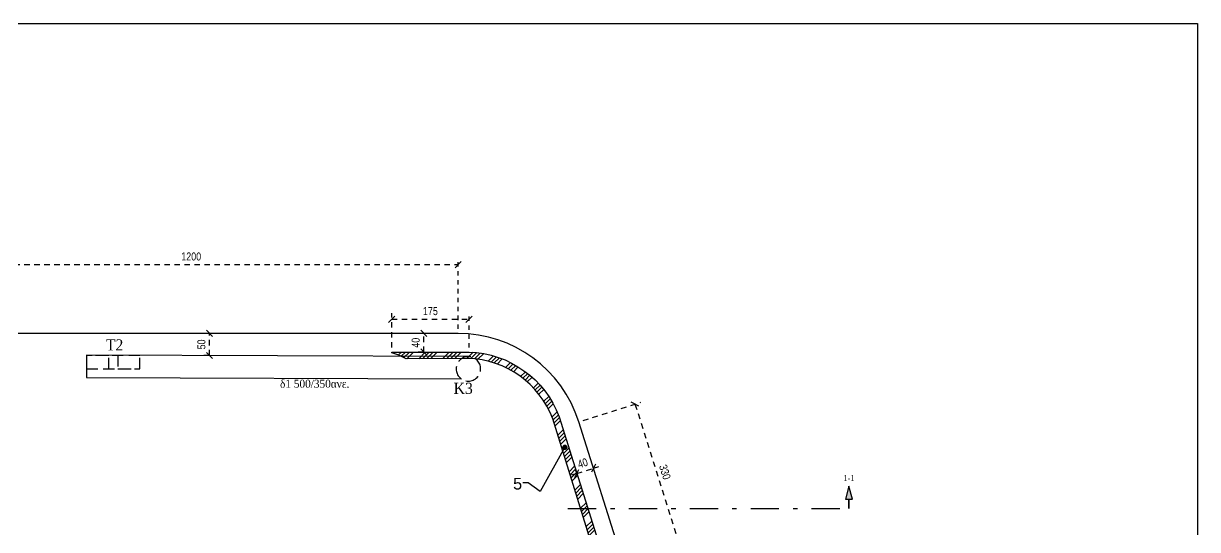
# Model space of a CAD drawing. Header units: millimetres. Extents: x -2171 to 1563, y -1758 to -1505.
# Drawn here: x -719.79 to -693.38, y -1601.63 to -1590.25 of the extents above; entities that cross this region are included whole.
import ezdxf
from ezdxf.enums import TextEntityAlignment as Align

# ---------------------------------------------------------------- set-up
doc = ezdxf.new("R2010")
doc.units = ezdxf.units.MM
doc.header["$PDMODE"] = 32
for name, pattern in [('DASHDOT', [25.4, 12.7, -6.35, 0, -6.35]), ('DASHED2', [0.375, 0.25, -0.125]), ('HIDDEN', [0.375, 0.25, -0.125]), ('HIDDEN2', [0.1875, 0.125, -0.0625])]:
    doc.linetypes.add(name, pattern=pattern)
doc.layers.get('Defpoints').update_dxf_attribs({"color": 6})
for name, color, linetype in [('-S-AKSONES', 50, 'DASHDOT'), ('-S_TEXT', 3, 'Continuous'), ('AM_5', 7, 'Continuous'), ('DIASTASEIS', 7, 'Continuous'), ('Geo_Beam', 7, 'Continuous'), ('Geo_Col', 7, 'Continuous'), ('Geo_Lines', 7, 'Continuous'), ('Geo_Lines_3', 7, 'Continuous'), ('Sect_Line_Symbol', 7, 'Continuous'), ('STITHAIO', 94, 'Continuous'), ('Text_Beam', 7, 'Continuous'), ('Text_Col_-1', 7, 'Continuous')]:
    doc.layers.add(name, color=color, linetype=linetype)
doc.styles.add('1-100', font='arial.ttf', dxfattribs={"width": 0.8})
doc.styles.add('ag', font='arial.ttf', dxfattribs={"height": 0.25})
doc.styles.add('S1TmsNwRmn1088_b_934_161', font='times.ttf', dxfattribs={"width": 0.93362935265248, "height": 0.10875})
doc.styles.add('S1TmsNwRmn11_b_934_161', font='times.ttf', dxfattribs={"width": 0.93362935265248, "height": 0.0010875})
doc.styles.add('S1TmsNwRmn1359_b_934_161', font='times.ttf', dxfattribs={"width": 0.93362935265248, "height": 0.1359375})
doc.dimstyles.new('CHRISTOFOROS', dxfattribs={"dimscale": 0.2, "dimtxt": 0.25, "dimasz": 0.6, "dimexe": 0, "dimexo": 0, "dimgap": 0, "dimtad": 0, "dimdec": 0, "dimlfac": 100, "dimzin": 0, "dimdsep": 46, "dimtxsty": 'ag', "dimblk": 'ARCHTICK', "dimcen": 0, "dimclrd": 256, "dimclre": 256, "dimclrt": 1, "dimaunit": 1, "dimadec": 0, "dimazin": 0, "dimtfac": 1, "dimtdec": 0, "dimtofl": 0, "dimtmove": 0, "dimatfit": 3, "dimfxl": 1, "dimtolj": 1, "dimtzin": 0, "dimlwd": -1, "dimlwe": -1, "dimarcsym": 0})
doc.dimstyles.new('Copy of 1-100', dxfattribs={"dimtxt": 0.18, "dimasz": 0.14, "dimexe": 0.14, "dimexo": 0.1, "dimgap": 0.09, "dimtad": 1, "dimdec": 0, "dimlfac": 100, "dimrnd": 5, "dimzin": 5, "dimdsep": 46, "dimtxsty": '1-100', "dimblk": 'OBLIQUE', "dimcen": 0.09, "dimclrd": 1, "dimclre": 1, "dimclrt": 2, "dimadec": 0, "dimazin": 0, "dimtfac": 1, "dimtdec": 0, "dimtix": 1, "dimtmove": 2, "dimatfit": 3, "dimfxl": 5, "dimfxlon": 1, "dimtolj": 1, "dimtzin": 5, "dimarcsym": 0})

# ---------------------------------------------------------------- blocks, each defined once
blk = doc.blocks.new('_Oblique')
at = {"color": 0, "linetype": 'ByBlock', "lineweight": -2}
blk.add_line((-0.5, -0.5), (0.5, 0.5), dxfattribs=at)
blk = doc.blocks.new('*D1177')
at = {"layer": 'Defpoints', "color": 0, "ltscale": 0.5, "transparency": 16777216}
for p in [(-715.6022784498225, -1597.218253358195), (-715.562656475415, -1597.218253358195), (-715.562656475304, -1597.715743299744)]:
    blk.add_point(p, dxfattribs=at)
at = {"layer": 'DIASTASEIS', "color": 1, "linetype": 'HIDDEN2', "lineweight": -2, "ltscale": 0.5, "transparency": 16777216}
blk.add_line((-715.6022784498225, -1597.218253358195), (-715.7422784498225, -1597.218253358195), dxfattribs=at)
at = {"layer": 'DIASTASEIS', "color": 1, "linetype": 'DASHED2', "lineweight": -2, "ltscale": 0.5, "transparency": 16777216}
blk.add_line((-715.6022784498225, -1597.715743299744), (-715.6022784498225, -1597.218253358195), dxfattribs=at)
at = {"layer": 'DIASTASEIS', "color": 1, "linetype": 'HIDDEN', "lineweight": -2, "ltscale": 0.5, "transparency": 16777216}
blk.add_line((-715.6022784498225, -1597.715743299744), (-715.7422784498225, -1597.715743299744), dxfattribs=at)
at = {"layer": 'DIASTASEIS', "color": 1, "lineweight": -2, "ltscale": 0.5, "transparency": 16777216, "xscale": 0.14, "yscale": 0.14, "zscale": 0.14}
for p, rotation in [((-715.6022784498225, -1597.218253358195), 90), ((-715.6022784498225, -1597.715743299744), 270)]:
    blk.add_blockref('_Oblique', p, dxfattribs=dict(at, rotation=rotation))
at = {"layer": 'DIASTASEIS', "color": 2, "ltscale": 0.5, "transparency": 16777216, "insert": (-715.7841815876128, -1597.466998328969), "char_height": 0.18, "attachment_point": 5, "rotation": 90, "style": '1-100'}
blk.add_mtext('\\A1;50', dxfattribs=at)
blk = doc.blocks.new('*D1180')
at = {"layer": 'Defpoints', "color": 0, "ltscale": 0.5, "transparency": 16777216}
for p in [(-710.0100048244035, -1595.671933116479), (-710.0100048244035, -1597.218253356957), (-722.0184760263262, -1599.00365226462)]:
    blk.add_point(p, dxfattribs=at)
at = {"layer": 'DIASTASEIS', "color": 1, "linetype": 'HIDDEN', "lineweight": -2, "ltscale": 0.5, "transparency": 16777216}
blk.add_line((-722.0184760263262, -1598.90365226462), (-722.0184760263262, -1595.531933116479), dxfattribs=at)
at = {"layer": 'DIASTASEIS', "color": 1, "linetype": 'HIDDEN2', "lineweight": -2, "ltscale": 0.5, "transparency": 16777216}
blk.add_line((-710.0100048244035, -1597.118253356957), (-710.0100048244035, -1595.531933116479), dxfattribs=at)
at = {"layer": 'DIASTASEIS', "color": 1, "linetype": 'DASHED2', "lineweight": -2, "ltscale": 0.5, "transparency": 16777216}
blk.add_line((-722.0184760263262, -1595.671933116479), (-710.0100048244035, -1595.671933116479), dxfattribs=at)
at = {"layer": 'DIASTASEIS', "color": 1, "lineweight": -2, "ltscale": 0.5, "transparency": 16777216, "xscale": 0.14, "yscale": 0.14, "zscale": 0.14, "rotation": 180}
blk.add_blockref('_Oblique', (-722.0184760263262, -1595.671933116479), dxfattribs=at)
at = {"layer": 'DIASTASEIS', "color": 1, "lineweight": -2, "ltscale": 0.5, "transparency": 16777216, "xscale": 0.14, "yscale": 0.14, "zscale": 0.14}
blk.add_blockref('_Oblique', (-710.0100048244035, -1595.671933116479), dxfattribs=at)
at = {"layer": 'DIASTASEIS', "color": 2, "ltscale": 0.5, "transparency": 16777216, "insert": (-716.0142404253648, -1595.490029978689), "char_height": 0.18, "attachment_point": 5, "style": '1-100'}
blk.add_mtext('\\A1;1200', dxfattribs=at)
blk = doc.blocks.new('*D1188')
at = {"layer": 'Defpoints', "color": 0, "ltscale": 0.5, "transparency": 16777216}
for p in [(-707.2957223445492, -1599.207660414666), (-705.0322302727927, -1601.97532842825), (-706.2959685946769, -1602.374307839771)]:
    blk.add_point(p, dxfattribs=at)
at = {"layer": 'DIASTASEIS', "color": 1, "linetype": 'HIDDEN', "lineweight": -2, "ltscale": 0.5, "transparency": 16777216}
blk.add_line((-707.2003620013984, -1599.177553854681), (-705.8984795422534, -1598.766531819167), dxfattribs=at)
at = {"layer": 'DIASTASEIS', "color": 1, "linetype": 'DASHED2', "lineweight": -2, "ltscale": 0.5, "transparency": 16777216}
blk.add_line((-706.031984022665, -1598.808681003145), (-705.0322302727927, -1601.97532842825), dxfattribs=at)
at = {"layer": 'DIASTASEIS', "color": 1, "linetype": 'HIDDEN2', "lineweight": -2, "ltscale": 0.5, "transparency": 16777216}
blk.add_line((-706.2006082515261, -1602.344201279786), (-704.8987257923811, -1601.933179244272), dxfattribs=at)
at = {"layer": 'DIASTASEIS', "color": 1, "lineweight": -2, "ltscale": 0.5, "transparency": 16777216, "xscale": 0.14, "yscale": 0.14, "zscale": 0.14}
for p, rotation in [((-706.031984022665, -1598.808681003145), 107.5216167572731), ((-705.0322302727927, -1601.97532842825), 287.5216167572731)]:
    blk.add_blockref('_Oblique', p, dxfattribs=dict(at, rotation=rotation))
at = {"layer": 'DIASTASEIS', "color": 2, "ltscale": 0.5, "transparency": 16777216, "insert": (-705.358585148145, -1600.337221455524), "char_height": 0.18, "attachment_point": 5, "rotation": 287.52161675727314, "style": '1-100'}
blk.add_mtext('\\A1;330', dxfattribs=at)
blk = doc.blocks.new('_ArchTick')
at = {"color": 0, "linetype": 'ByBlock', "const_width": 0.150000081}
blk.add_lwpolyline([(-0.5000002699998731, -0.5000002699998731), (0.5000002699998731, 0.5000002699998731)], dxfattribs=at)
blk = doc.blocks.new('*D1205')
at = {"layer": 'AM_5', "color": 1, "linetype": 'HIDDEN2', "lineweight": -2, "ltscale": 0.5, "transparency": 16777216}
blk.add_line((-710.7825467248335, -1597.21825335713), (-710.9225467248335, -1597.21825335713), dxfattribs=at)
at = {"layer": 'AM_5', "color": 1, "linetype": 'DASHED2', "lineweight": -2, "ltscale": 0.5, "transparency": 16777216}
blk.add_line((-710.7825467248335, -1597.638252553631), (-710.7825467248335, -1597.21825335713), dxfattribs=at)
at = {"layer": 'AM_5', "color": 1, "linetype": 'HIDDEN', "lineweight": -2, "ltscale": 0.5, "transparency": 16777216}
blk.add_line((-710.7825467248335, -1597.638252553631), (-710.9225467248335, -1597.638252553631), dxfattribs=at)
at = {"layer": 'Defpoints', "color": 0, "ltscale": 0.5, "transparency": 16777216}
for p in [(-710.7825467248333, -1597.21825335713), (-710.7825467248335, -1597.21825335713), (-710.7825467247397, -1597.638252553631)]:
    blk.add_point(p, dxfattribs=at)
at = {"layer": 'AM_5', "color": 1, "lineweight": -2, "ltscale": 0.5, "transparency": 16777216, "xscale": 0.14, "yscale": 0.14, "zscale": 0.14}
for p, rotation in [((-710.7825467248335, -1597.21825335713), 90), ((-710.7825467248335, -1597.638252553631), 270)]:
    blk.add_blockref('_Oblique', p, dxfattribs=dict(at, rotation=rotation))
at = {"layer": 'AM_5', "color": 2, "ltscale": 0.5, "transparency": 16777216, "insert": (-710.9644498626238, -1597.42825295538), "char_height": 0.18, "attachment_point": 5, "rotation": 90, "style": '1-100'}
blk.add_mtext('\\A1;40', dxfattribs=at)
blk = doc.blocks.new('*D1206')
at = {"layer": 'AM_5', "color": 1, "linetype": 'HIDDEN', "lineweight": -2, "ltscale": 0.5, "transparency": 16777216}
blk.add_line((-707.3233188596641, -1600.419462808727), (-707.3815663652274, -1600.234968063362), dxfattribs=at)
at = {"layer": 'AM_5', "color": 1, "linetype": 'DASHED2', "lineweight": -2, "ltscale": 0.5, "transparency": 16777216}
for p, q in [((-707.3394171812488, -1600.368472543773), (-706.9664169668267, -1600.250711292515)), ((-706.9664169668267, -1600.250711292515), (-706.8329124864151, -1600.208562108537)), ((-707.3394171812488, -1600.368472543773), (-707.4729216616604, -1600.410621727752))]:
    blk.add_line(p, q, dxfattribs=at)
at = {"layer": 'AM_5', "color": 1, "linetype": 'HIDDEN2', "lineweight": -2, "ltscale": 0.5, "transparency": 16777216}
blk.add_line((-706.9503186452421, -1600.30170155747), (-707.0085661508053, -1600.117206812104), dxfattribs=at)
at = {"layer": 'Defpoints', "color": 0, "ltscale": 0.5, "transparency": 16777216}
for p in [(-706.9664169668267, -1600.250711292515), (-707.2932122996795, -1600.514823151878), (-706.9202120852574, -1600.397061900621)]:
    blk.add_point(p, dxfattribs=at)
at = {"layer": 'AM_5', "color": 1, "lineweight": -2, "ltscale": 0.5, "transparency": 16777216, "xscale": 0.14, "yscale": 0.14, "zscale": 0.14}
for p, rotation in [((-707.3394171812488, -1600.368472543773), 17.52161675726557), ((-706.9664169668267, -1600.250711292515), 197.5216167572655)]:
    blk.add_blockref('_Oblique', p, dxfattribs=dict(at, rotation=rotation))
at = {"layer": 'AM_5', "color": 2, "ltscale": 0.5, "transparency": 16777216, "insert": (-707.2076818513306, -1600.136128461746), "char_height": 0.18, "attachment_point": 5, "rotation": 17.521616757265562, "style": '1-100'}
blk.add_mtext('\\A1;40', dxfattribs=at)
blk = doc.blocks.new('*D1208')
at = {"layer": 'AM_5', "color": 1, "linetype": 'HIDDEN', "lineweight": -2, "ltscale": 0.5, "transparency": 16777216}
blk.add_line((-711.503869495338, -1597.53825255474), (-711.503869495338, -1596.760799268187), dxfattribs=at)
at = {"layer": 'AM_5', "color": 1, "linetype": 'HIDDEN2', "lineweight": -2, "ltscale": 0.5, "transparency": 16777216}
blk.add_line((-709.7640369731154, -1597.538252552064), (-709.7640369731154, -1596.760799268187), dxfattribs=at)
at = {"layer": 'AM_5', "color": 1, "linetype": 'DASHED2', "lineweight": -2, "ltscale": 0.5, "transparency": 16777216}
blk.add_line((-711.503869495338, -1596.900799268187), (-709.7640369731154, -1596.900799268187), dxfattribs=at)
at = {"layer": 'Defpoints', "color": 0, "ltscale": 0.5, "transparency": 16777216}
for p in [(-709.7640369731154, -1596.900799268187), (-711.503869495338, -1597.638252554739), (-709.7640369731154, -1597.638252552064)]:
    blk.add_point(p, dxfattribs=at)
at = {"layer": 'AM_5', "color": 1, "lineweight": -2, "ltscale": 0.5, "transparency": 16777216, "xscale": 0.14, "yscale": 0.14, "zscale": 0.14, "rotation": 180}
blk.add_blockref('_Oblique', (-711.503869495338, -1596.900799268187), dxfattribs=at)
at = {"layer": 'AM_5', "color": 1, "lineweight": -2, "ltscale": 0.5, "transparency": 16777216, "xscale": 0.14, "yscale": 0.14, "zscale": 0.14}
blk.add_blockref('_Oblique', (-709.7640369731154, -1596.900799268187), dxfattribs=at)
at = {"layer": 'AM_5', "color": 2, "ltscale": 0.5, "transparency": 16777216, "insert": (-710.6339532342267, -1596.718896130397), "char_height": 0.18, "attachment_point": 5, "style": '1-100'}
blk.add_mtext('\\A1;175', dxfattribs=at)

msp = doc.modelspace()

# ---------------------------------------------------------------- hatches: boundary and pattern name
at = {"layer": 'Geo_Lines_3', "linetype": 'Continuous', "ltscale": 0.5, "transparency": 33554572}
h = msp.add_hatch(dxfattribs=at)
h.set_pattern_fill('ANSI34', color=9, scale=0.02)
h.set_pattern_definition([(45, (0, 0), (-0.2694076836320746, 0.2694076836320746), []), (45, (0.08980260000000001, 0), (-0.2694076836320746, 0.2694076836320746), []), (45, (0.1796052, 0), (-0.2694076836320746, 0.2694076836320746), []), (45, (0.269408, 0), (-0.2694076836320746, 0.2694076836320746), [])])
edge = h.paths.add_edge_path()
edge.add_arc((-708.4112411367367, -1603.001317973682), 1.648398415753488, 270.1916145304398, 377.5847218554636)
edge.add_line((-706.8398702986356, -1602.50331091929), (-707.880714074302, -1599.140090120519))
edge.add_arc((-709.8467497056065, -1599.883998323661), 2.102069341925117, 20.72563098857325, 88.15099193128256)
edge.add_line((-709.7789250139735, -1597.783023471487), (-711.1828380973748, -1597.788252544683))
edge.add_line((-711.1828380973748, -1597.788252544683), (-711.3444172082985, -1597.706259269534))
edge.add_line((-711.3444172082985, -1597.706259269534), (-711.503869495338, -1597.659614686751))
edge.add_line((-711.503869495338, -1597.659614686751), (-711.503869495338, -1597.638252554739))
edge.add_line((-711.503869495338, -1597.638252554739), (-709.7640369731154, -1597.638252552064))
edge.add_arc((-709.8350461314338, -1599.875272971953), 2.238147148774465, 20.443730212430978, 88.18188542951378, ccw=False)
edge.add_line((-707.7378671729418, -1599.093516567678), (-706.6741190280458, -1602.493709241107))
edge.add_arc((-708.4184472175606, -1602.98701453659), 1.812741279743969, -89.5612339920761, 15.791185407839123, ccw=False)
edge.add_line((-708.4045655409763, -1604.799702663749), (-708.4057284008543, -1604.649707171294))
at = {"layer": 'Sect_Line_Symbol'}
msp.add_hatch(color=2, dxfattribs=at).paths.add_polyline_path([(-701.2184759693905, -1601.153652250464), (-701.2184759693905, -1600.943429998351), (-701.1408302558598, -1600.943429998351), (-701.2184759693905, -1600.653652250464), (-701.2961216829212, -1600.943429998351), (-701.2184759693905, -1600.943429998351)])

# ---------------------------------------------------------------- linework, layer by layer
at = {"layer": '-S_TEXT', "ltscale": 5}
msp.add_lwpolyline([(-751.5265720107875, -1590.24971776917), (-693.3790795826187, -1590.24971776917), (-693.3790795826187, -1630.294414193922), (-751.5265720107875, -1630.294414193922)], close=True, dxfattribs=at)
at = {"layer": 'Geo_Beam', "color": 94}
msp.add_lwpolyline([(-709.7791754625168, -1597.741624184952), (-718.3682418888523, -1597.711540189302), (-718.3682418888523, -1598.21154325633), (-709.9380740594848, -1598.24107069502)], dxfattribs=at)
at = {"layer": 'Geo_Col', "color": 94, "linetype": 'HIDDEN'}
for points in [[(-718.3682418888525, -1598.015743299743), (-717.1682418888524, -1598.015743299743), (-717.1682418888524, -1597.715743299743), (-718.3682418888525, -1597.715743299743)], [(-718.3682418888525, -1598.015743299743), (-717.8682418888525, -1598.015743299743), (-717.8682418888525, -1597.715743299743), (-718.3682418888525, -1597.715743299743)], [(-717.1682418888524, -1597.715743299743), (-717.6682418888524, -1597.715743299743), (-717.6682418888524, -1598.015743299743), (-717.1682418888524, -1598.015743299743)]]:
    msp.add_lwpolyline(points, close=True, dxfattribs=at)
msp.add_lwpolyline([(-709.5041754625167, -1598.016624184952, 0.414213562373095), (-709.7791754625168, -1597.741624184952, 0.414213562373095), (-710.0541754625167, -1598.016624184952, 0.414213562373095), (-709.7791754625168, -1598.291624184952, 0.414213562373095)], format="xyb", close=True, dxfattribs=at)
at = {"layer": 'Geo_Lines', "color": 94}
msp.add_lwpolyline([(-720.8214843619264, -1613.496959568166), (-711.050529584812, -1613.990219313434, 0.384868831634654), (-708.096716163087, -1611.580258907829), (-707.4669349264495, -1607.419986133008, 0.4629196465869421), (-708.5684693422775, -1606.138253322334), (-708.5684693422775, -1606.138253322334), (-713.6384861039776, -1606.138880854948), (-713.6384861039776, -1605.167626073332), (-708.3437640489526, -1605.168253554564, 0.5068989909720516), (-706.2959685946769, -1602.37430783977), (-707.2957223445492, -1599.207660414666, 0.3272289728655756), (-710.0100048244035, -1597.218253356957), (-722.0184760263262, -1597.218253359633)], format="xyb", dxfattribs=at)
at = {"layer": 'Sect_Line_Symbol', "color": 2}
msp.add_lwpolyline([(-701.2184759693905, -1601.153652250464), (-701.2184759693905, -1600.943429998351), (-701.1408302558598, -1600.943429998351), (-701.2184759693905, -1600.653652250464), (-701.2961216829212, -1600.943429998351), (-701.2184759693905, -1600.943429998351)], close=True, dxfattribs=at)
at = {"layer": 'Sect_Line_Symbol', "color": 2, "linetype": 'DASHDOT', "ltscale": 0.05}
msp.add_lwpolyline([(-707.5390577794938, -1601.153652250464), (-701.2184759693905, -1601.153652250464)], dxfattribs=at)
at = {"layer": 'STITHAIO', "ltscale": 0.5}
msp.add_lwpolyline([(-708.4057284008543, -1604.649707171293, 0.5061943858001015), (-706.8398702986356, -1602.50331091929), (-707.880714074302, -1599.140090120519, 0.3029910761067014), (-709.7789250139735, -1597.783023471487), (-711.1828380973748, -1597.788252544683), (-711.3444172082985, -1597.706259269534), (-711.503869495338, -1597.659614686751), (-711.503869495338, -1597.638252554739), (-709.7640369731154, -1597.638252552064, -0.3044818115945263), (-707.7378671729418, -1599.093516567678), (-706.6741190280458, -1602.493709241107, -0.4950585597911299), (-708.4045655409763, -1604.799702663749), (-708.4057284008543, -1604.649707171294)], format="xyb", close=True, dxfattribs=at)

# ---------------------------------------------------------------- texts
at = {"layer": '-S-AKSONES', "color": 3, "linetype": 'Continuous', "insert": (-708.57035769636, -1600.734156218263), "char_height": 0.2625, "width": 0.4160931041748497, "attachment_point": 9, "style": 'ag'}
msp.add_mtext('5', dxfattribs=at)
at = {"layer": 'Sect_Line_Symbol', "color": 2, "style": 'S1TmsNwRmn1359_b_934_161', "width": 0.93362935265248}
msp.add_text('1-1', height=0.1359375, dxfattribs=at).set_placement((-701.2184759693905, -1600.403652250464), align=Align.TOP_CENTER)
at = {"layer": 'Text_Beam', "color": 3, "style": 'S1TmsNwRmn1088_b_934_161', "width": 0.93362935265248}
msp.add_text(' δ1 500/350ανε.', height=0.18, rotation=359.9999999999999, dxfattribs=at).set_placement((-714.0797521349427, -1598.440743299743))
at = {"layer": 'Text_Col_-1', "color": 200, "style": 'S1TmsNwRmn11_b_934_161', "width": 0.93362935265248}
for s, p in [('T2', (-717.9332520935232, -1597.602913558548)), ('K3', (-710.110652662649, -1598.579381705414))]:
    msp.add_text(s, height=0.25, dxfattribs=at).set_placement(p)

# ---------------------------------------------------------------- dimensions: what is measured, and where the dimension line sits
at = {"layer": 'AM_5', "ltscale": 0.5}
dim = msp.add_linear_dim(base=(-709.7640369731154, -1596.900799268187), p1=(-711.503869495338, -1597.638252554739), p2=(-709.7640369731154, -1597.638252552064), dimstyle='Copy of 1-100', dxfattribs=at)
dim.commit()
dim.dimension.update_dxf_attribs({"geometry": '*D1208', "text_midpoint": (-710.6339532342267, -1596.718896130397)})
dim = msp.add_linear_dim(base=(-710.7825467248335, -1597.21825335713), p1=(-710.7825467247395, -1597.63825255363), p2=(-710.7825467248331, -1597.218253357129), angle=90, dimstyle='Copy of 1-100', dxfattribs=at)
dim.commit()
dim.dimension.update_dxf_attribs({"geometry": '*D1205', "text_midpoint": (-710.9644498626238, -1597.42825295538)})
dim = msp.add_aligned_dim(p1=(-707.2932122996793, -1600.514823151878), p2=(-706.9202120852573, -1600.397061900621), distance=0.1534711424792085, dimstyle='Copy of 1-100', dxfattribs=at)
dim.commit()
dim.dimension.update_dxf_attribs({"geometry": '*D1206', "text_midpoint": (-707.2076818513306, -1600.136128461746)})
at = {"layer": 'DIASTASEIS', "ltscale": 0.5}
dim = msp.add_linear_dim(base=(-710.0100048244035, -1595.671933116479), p1=(-722.0184760263262, -1599.00365226462), p2=(-710.0100048244035, -1597.218253356957), dimstyle='Copy of 1-100', dxfattribs=at)
dim.commit()
dim.dimension.update_dxf_attribs({"geometry": '*D1180', "text_midpoint": (-716.0142404253648, -1595.490029978689)})
at = {"layer": 'DIASTASEIS', "color": 94, "ltscale": 0.5}
dim = msp.add_linear_dim(base=(-715.6022784498225, -1597.218253358195), p1=(-715.5626564753038, -1597.715743299743), p2=(-715.5626564754148, -1597.218253358194), angle=90, dimstyle='Copy of 1-100', dxfattribs=at)
dim.commit()
dim.dimension.update_dxf_attribs({"geometry": '*D1177', "text_midpoint": (-715.7841815876128, -1597.466998328969)})
at = {"layer": 'DIASTASEIS', "ltscale": 0.5}
dim = msp.add_aligned_dim(p1=(-707.2957223445492, -1599.207660414666), p2=(-706.2959685946769, -1602.37430783977), distance=1.3252241761360348, dimstyle='Copy of 1-100', dxfattribs=at)
dim.commit()
dim.dimension.update_dxf_attribs({"geometry": '*D1188', "text_midpoint": (-705.358585148145, -1600.337221455524)})

# ---------------------------------------------------------------- leaders
at = {"layer": '-S-AKSONES', "color": 1, "linetype": 'Continuous', "annotation_type": 0, "has_hookline": 1, "hookline_direction": 1, "text_width": 0.1740450204638472}
msp.add_leader([(-707.6098810707199, -1599.779990939938), (-708.1680076215399, -1600.771719890217), (-708.436849047289, -1600.579050637589), (-708.556849047289, -1600.579050637589)], dimstyle='CHRISTOFOROS', override={"dimgap": 0, "dimtad": 0, "dimclrd": 1, "dimldrblk": 'Dot', "dimfxl": 0.1, "dimfxlon": 1, "dimarcsym": 1}, dxfattribs=at)

doc.saveas('drawing.dxf')
